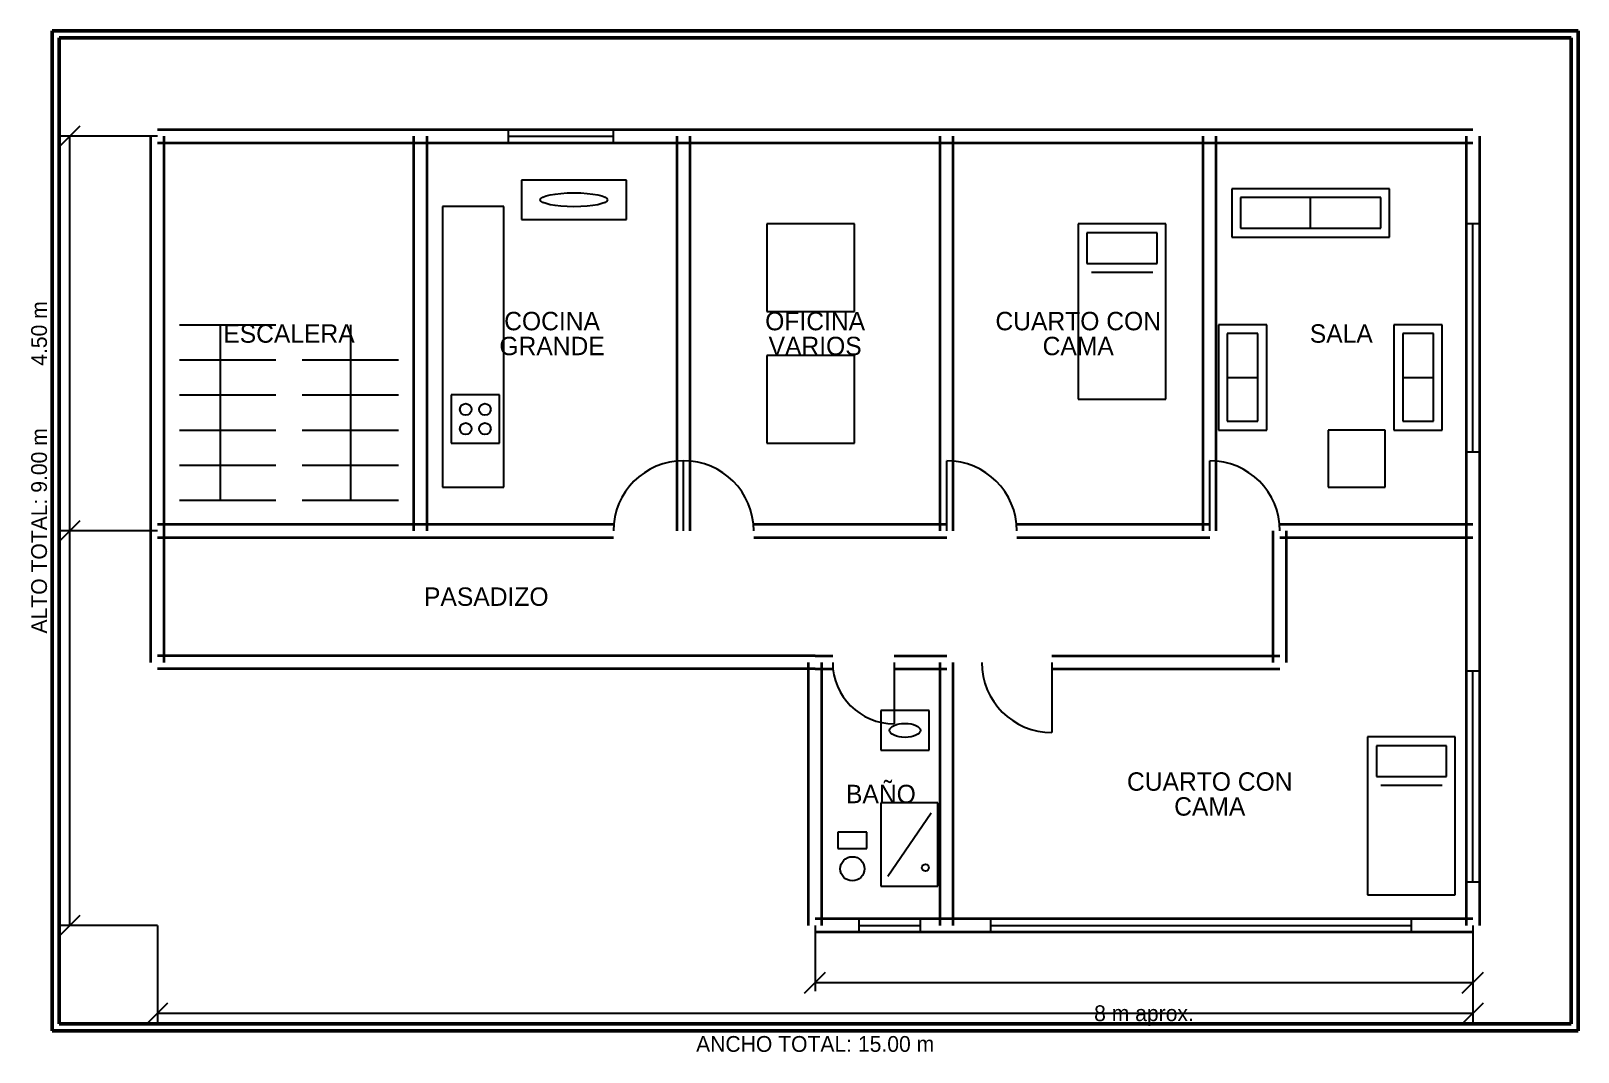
# Model space of a CAD drawing. Header units: metres. Extents: x -1.4 to 16.2, y -1.4 to 10.2.
import ezdxf
from ezdxf.enums import TextEntityAlignment as Align

# ---------------------------------------------------------------- set-up
doc = ezdxf.new("R2010")
doc.units = ezdxf.units.M
for name, color, linetype, true_color in [('COTAS', 8, 'Continuous', 0x666666), ('ESCALERAS', 7, 'Continuous', 0x000000), ('MOBILIARIO', 8, 'Continuous', 0x666666), ('PUERTAS', 7, 'Continuous', 0x000000), ('TEXTOS', 7, 'Continuous', 0x000000), ('VENTANAS', 7, 'Continuous', 0x000000)]:
    doc.layers.add(name, color=color, linetype=linetype, true_color=true_color)
doc.layers.add('MARCO', color=7, linetype='Continuous', lineweight=50, true_color=0x000000)
doc.layers.add('MUROS', color=7, linetype='Continuous', lineweight=35, true_color=0x000000)

msp = doc.modelspace()

# ---------------------------------------------------------------- linework, layer by layer
at = {"layer": 'COTAS'}
for p, q in [((-1.12, 8.88), (-0.88, 9.12)), ((-1.12, 8.88), (-0.88, 9.12)), ((0, 9), (-1.1, 9)), ((0, 9), (-1.1, 9)), ((-1, 0), (-1, 9)), ((-1, 4.5), (-1, 9)), ((-1.12, 4.38), (-0.88, 4.62)), ((0, 4.5), (-1.1, 4.5)), ((-1.12, -0.12), (-0.88, 0.12)), ((0, 0), (-1.1, 0)), ((0, 0), (0, -1.1)), ((7.5, 0), (7.5, -0.75)), ((15, 0), (15, -1.1)), ((15, 0), (15, -0.75)), ((7.38, -0.77), (7.62, -0.53)), ((7.5, -0.65), (15, -0.65)), ((14.88, -0.77), (15.12, -0.53)), ((-0.12, -1.12), (0.12, -0.88)), ((14.88, -1.12), (15.12, -0.88)), ((0, -1), (15, -1))]:
    msp.add_line(p, q, dxfattribs=at)
at = {"layer": 'ESCALERAS'}
for p, q in [((0.25, 6.85), (1.35, 6.85)), ((0.72, 4.85), (0.72, 6.85)), ((2.2, 6.85), (2.2, 4.85)), ((0.25, 6.45), (1.35, 6.45)), ((1.65, 6.45), (2.75, 6.45)), ((0.25, 6.05), (1.35, 6.05)), ((1.65, 6.05), (2.75, 6.05)), ((0.25, 5.65), (1.35, 5.65)), ((1.65, 5.65), (2.75, 5.65)), ((0.25, 5.25), (1.35, 5.25)), ((1.65, 5.25), (2.75, 5.25)), ((0.25, 4.85), (1.35, 4.85)), ((1.65, 4.85), (2.75, 4.85))]:
    msp.add_line(p, q, dxfattribs=at)
at = {"layer": 'MARCO'}
for p, q in [((16.2, 10.2), (-1.2, 10.2)), ((-1.2, 10.2), (-1.2, -1.2)), ((16.12, 10.12), (-1.12, 10.12)), ((-1.12, 10.12), (-1.12, -1.12)), ((16.12, -1.12), (16.12, 10.12)), ((16.2, -1.2), (16.2, 10.2)), ((-1.2, -1.2), (16.2, -1.2)), ((-1.12, -1.12), (16.12, -1.12))]:
    msp.add_line(p, q, dxfattribs=at)
at = {"layer": 'MOBILIARIO'}
for p, q in [((5.35, 8.5), (4.15, 8.5)), ((4.15, 8.5), (4.15, 8.05)), ((5.35, 8.05), (5.35, 8.5)), ((14.05, 8.4), (12.25, 8.4)), ((12.25, 8.4), (12.25, 7.85)), ((13.95, 8.3), (12.35, 8.3)), ((12.35, 8.3), (12.35, 7.95)), ((13.15, 7.95), (13.15, 8.3)), ((13.95, 7.95), (13.95, 8.3)), ((14.05, 7.85), (14.05, 8.4)), ((3.95, 8.2), (3.25, 8.2)), ((3.25, 8.2), (3.25, 5)), ((3.95, 5), (3.95, 8.2)), ((4.15, 8.05), (5.35, 8.05)), ((7.95, 8), (6.95, 8)), ((6.95, 8), (6.95, 7)), ((7.95, 7), (7.95, 8)), ((11.5, 8), (10.5, 8)), ((10.5, 8), (10.5, 6)), ((11.5, 6), (11.5, 8)), ((12.35, 7.95), (13.95, 7.95)), ((11.4, 7.9), (10.6, 7.9)), ((10.6, 7.9), (10.6, 7.55)), ((11.4, 7.55), (11.4, 7.9)), ((12.25, 7.85), (14.05, 7.85)), ((10.6, 7.55), (11.4, 7.55)), ((10.65, 7.45), (11.35, 7.45)), ((6.95, 7), (7.95, 7)), ((12.65, 6.85), (12.1, 6.85)), ((12.1, 6.85), (12.1, 5.65)), ((12.55, 6.75), (12.2, 6.75)), ((12.2, 6.75), (12.2, 5.75)), ((12.55, 5.75), (12.55, 6.75)), ((12.65, 5.65), (12.65, 6.85)), ((14.65, 6.85), (14.1, 6.85)), ((14.1, 6.85), (14.1, 5.65)), ((14.55, 6.75), (14.2, 6.75)), ((14.2, 6.75), (14.2, 5.75)), ((14.55, 5.75), (14.55, 6.75)), ((14.65, 5.65), (14.65, 6.85)), ((7.95, 6.5), (6.95, 6.5)), ((6.95, 6.5), (6.95, 5.5)), ((7.95, 5.5), (7.95, 6.5)), ((12.2, 6.25), (12.55, 6.25)), ((14.2, 6.25), (14.55, 6.25)), ((3.9, 6.05), (3.35, 6.05)), ((3.35, 6.05), (3.35, 5.5)), ((3.9, 5.5), (3.9, 6.05)), ((10.5, 6), (11.5, 6)), ((12.1, 5.65), (12.65, 5.65)), ((12.2, 5.75), (12.55, 5.75)), ((14, 5.65), (13.35, 5.65)), ((13.35, 5.65), (13.35, 5)), ((14, 5), (14, 5.65)), ((14.1, 5.65), (14.65, 5.65)), ((14.2, 5.75), (14.55, 5.75)), ((3.35, 5.5), (3.9, 5.5)), ((6.95, 5.5), (7.95, 5.5)), ((3.25, 5), (3.95, 5)), ((13.35, 5), (14, 5)), ((8.8, 2.45), (8.25, 2.45)), ((8.25, 2.45), (8.25, 2)), ((8.8, 2), (8.8, 2.45)), ((14.8, 2.15), (13.8, 2.15)), ((13.8, 2.15), (13.8, 0.35)), ((14.8, 0.35), (14.8, 2.15)), ((8.25, 2), (8.8, 2)), ((14.7, 2.05), (13.9, 2.05)), ((13.9, 2.05), (13.9, 1.7)), ((14.7, 1.7), (14.7, 2.05)), ((13.9, 1.7), (14.7, 1.7)), ((13.95, 1.6), (14.65, 1.6)), ((8.9, 1.4), (8.25, 1.4)), ((8.25, 1.4), (8.25, 0.45)), ((8.328, 0.564), (8.822, 1.286)), ((8.9, 0.45), (8.9, 1.4)), ((8.09, 1.064), (7.76, 1.064)), ((7.76, 1.064), (7.76, 0.877)), ((8.09, 0.877), (8.09, 1.064)), ((7.76, 0.877), (8.09, 0.877)), ((8.25, 0.45), (8.9, 0.45)), ((13.8, 0.35), (14.8, 0.35))]:
    msp.add_line(p, q, dxfattribs=at)
for centre, radius in [((3.515, 5.885), 0.066), ((3.735, 5.885), 0.066), ((3.515, 5.665), 0.066), ((3.735, 5.665), 0.066), ((7.925, 0.647), 0.138), ((8.757, 0.659), 0.039)]:
    msp.add_circle(centre, radius, dxfattribs=at)
for centre, major_axis, ratio in [((4.75, 8.275), (0.384, 0), 0.20625), ((8.525, 2.225), (0.176, 0), 0.45)]:
    msp.add_ellipse(centre, major_axis=major_axis, ratio=ratio, dxfattribs=at)
at = {"layer": 'MUROS'}
for p, q in [((-0.075, 3), (-0.075, 9)), ((0, 9.075), (15, 9.075)), ((0.075, 3), (0.075, 9)), ((2.925, 4.5), (2.925, 9)), ((3.075, 4.5), (3.075, 9)), ((5.925, 4.5), (5.925, 9)), ((6.075, 4.5), (6.075, 9)), ((8.925, 4.5), (8.925, 9)), ((9.075, 4.5), (9.075, 9)), ((11.925, 4.5), (11.925, 9)), ((12.075, 4.5), (12.075, 9)), ((14.925, 9), (14.925, 0)), ((15.075, 9), (15.075, 0)), ((0, 8.925), (15, 8.925)), ((0, 4.575), (5.2, 4.575)), ((0, 4.425), (5.2, 4.425)), ((6.8, 4.575), (9, 4.575)), ((6.8, 4.425), (9, 4.425)), ((9.8, 4.575), (12, 4.575)), ((9.8, 4.425), (12, 4.425)), ((12.725, 3), (12.725, 4.5)), ((12.8, 4.575), (15, 4.575)), ((12.8, 4.425), (15, 4.425)), ((12.875, 3), (12.875, 4.5)), ((7.5, 3.075), (0, 3.075)), ((7.425, 0), (7.425, 3)), ((7.5, 3.075), (7.7, 3.075)), ((7.575, 0), (7.575, 3)), ((8.4, 3.075), (9, 3.075)), ((8.925, 0), (8.925, 3)), ((9.075, 0), (9.075, 3)), ((10.2, 3.075), (12.8, 3.075)), ((7.5, 2.925), (0, 2.925)), ((7.5, 2.925), (7.7, 2.925)), ((8.4, 2.925), (9, 2.925)), ((10.2, 2.925), (12.8, 2.925)), ((15, 0.075), (7.5, 0.075)), ((15, -0.075), (7.5, -0.075))]:
    msp.add_line(p, q, dxfattribs=at)
at = {"layer": 'PUERTAS'}
for p, q in [((6, 4.5), (6, 5.3)), ((6, 4.5), (6, 5.3)), ((9, 4.5), (9, 5.3)), ((12, 4.5), (12, 5.3)), ((8.4, 3), (8.4, 2.3)), ((10.2, 3), (10.2, 2.2))]:
    msp.add_line(p, q, dxfattribs=at)
for centre, radius, start, end in [((6, 4.5), 0.8, 90, 180), ((6, 4.5), 0.8, 0, 90), ((9, 4.5), 0.8, 0, 90), ((12, 4.5), 0.8, 0, 90), ((8.4, 3), 0.7, 180, 270), ((10.2, 3), 0.8, 180, 270)]:
    msp.add_arc(centre, radius, start, end, dxfattribs=at)
at = {"layer": 'VENTANAS'}
for p, q in [((5.2, 9.075), (4, 9.075)), ((4, 9.075), (4, 8.925)), ((4, 9), (5.2, 9)), ((5.2, 8.925), (5.2, 9.075)), ((4, 8.925), (5.2, 8.925)), ((15.075, 8), (14.925, 8)), ((14.925, 8), (14.925, 5.4)), ((15, 5.4), (15, 8)), ((15.075, 5.4), (15.075, 8)), ((14.925, 5.4), (15.075, 5.4)), ((15.075, 2.9), (14.925, 2.9)), ((14.925, 2.9), (14.925, 0.5)), ((15, 0.5), (15, 2.9)), ((15.075, 0.5), (15.075, 2.9)), ((14.925, 0.5), (15.075, 0.5)), ((8.7, 0.075), (8, 0.075)), ((8, 0.075), (8, -0.075)), ((8, 0), (8.7, 0)), ((8.7, -0.075), (8.7, 0.075)), ((14.3, 0.075), (9.5, 0.075)), ((9.5, 0.075), (9.5, -0.075)), ((9.5, 0), (14.3, 0)), ((14.3, -0.075), (14.3, 0.075)), ((8, -0.075), (8.7, -0.075)), ((9.5, -0.075), (14.3, -0.075))]:
    msp.add_line(p, q, dxfattribs=at)

# ---------------------------------------------------------------- texts
at = {"layer": 'COTAS'}
for s, p in [('4.50 m', (-1.35, 6.75)), ('ALTO TOTAL: 9.00 m', (-1.35, 4.5))]:
    msp.add_text(s, height=0.18, rotation=90, dxfattribs=at).set_placement(p, align=Align.MIDDLE_CENTER)
for s, p in [('8 m aprox.', (11.25, -1)), ('ANCHO TOTAL: 15.00 m', (7.5, -1.35))]:
    msp.add_text(s, height=0.18, dxfattribs=at).set_placement(p, align=Align.MIDDLE_CENTER)
at = {"layer": 'TEXTOS'}
for s, p in [('COCINA', (4.5, 6.892)), ('OFICINA', (7.5, 6.892)), ('CUARTO CON', (10.5, 6.892)), ('ESCALERA', (1.5, 6.75)), ('GRANDE', (4.5, 6.608)), ('VARIOS', (7.5, 6.608)), ('CAMA', (10.5, 6.608)), ('SALA', (13.5, 6.75)), ('PASADIZO', (3.75, 3.75)), ('BAÑO', (8.25, 1.5)), ('CUARTO CON', (12, 1.642)), ('CAMA', (12, 1.358))]:
    msp.add_text(s, height=0.21, dxfattribs=at).set_placement(p, align=Align.MIDDLE_CENTER)

doc.saveas('drawing.dxf')
